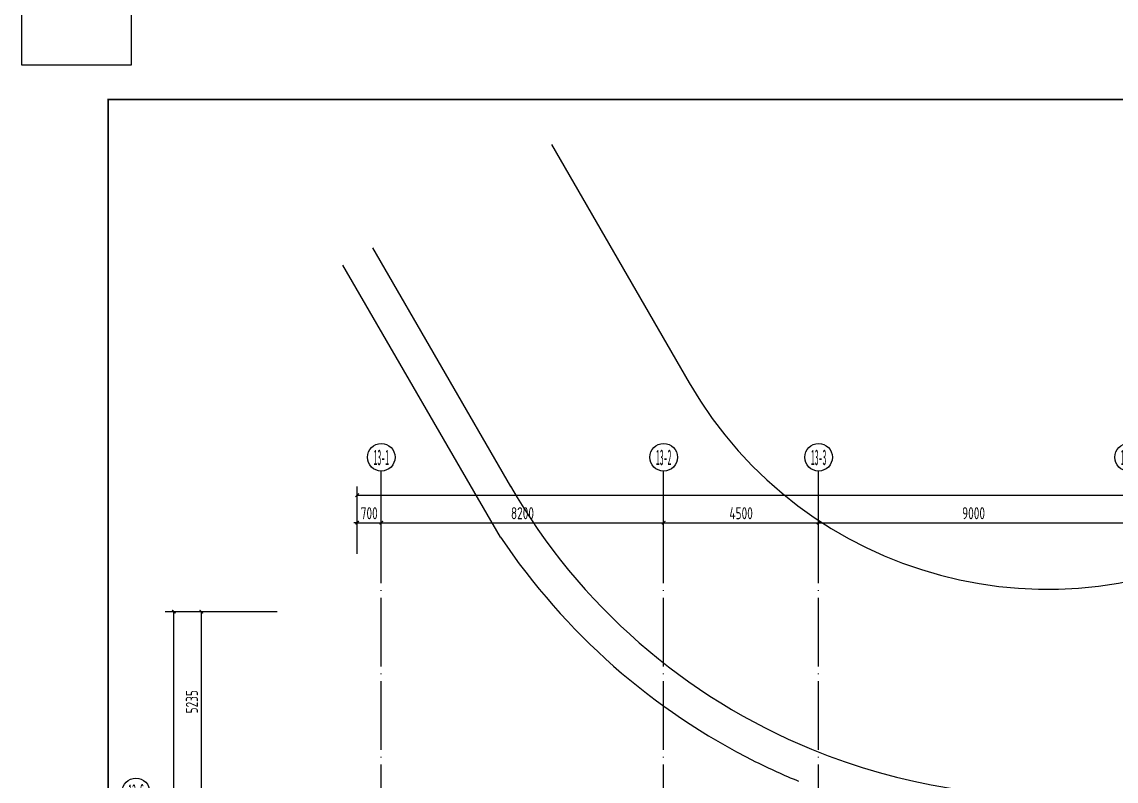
# Model space of a CAD drawing. Extents: x -228436 to 663611, y -207485 to 163917.
# Drawn here: x -10637 to 21140, y 18312 to 40370 of the extents above; entities that cross this region are included whole.
import ezdxf
from ezdxf.enums import TextEntityAlignment as Align

# ---------------------------------------------------------------- set-up
doc = ezdxf.new("R2010")
doc.units = 0
doc.header["$LTSCALE"] = 1000
doc.linetypes.add('X-104 13#平面$0$109 3#平面$0$DASH', pattern=[0.35, 0.25, -0.1])
doc.linetypes.add('X-104 13#平面$0$DOTE', pattern=[2.42, 2, -0.2, 0.02, -0.2])
doc.layers.get('0').update_dxf_attribs({"linetype": 'CONTINUOUS'})
doc.layers.get('Defpoints').update_dxf_attribs({"linetype": 'CONTINUOUS'})
for name, color, linetype in [('AXIS_TEXT', 7, 'CONTINUOUS'), ('X-104 13#平面$0$01-标注_轴线坐标', 8, 'CONTINUOUS'), ('X-104 13#平面$0$02-TEXT_轴号', 7, 'CONTINUOUS'), ('X-104 13#平面$0$A-O_散水', 8, 'CONTINUOUS'), ('X-104 13#平面$0$A_AXIS-轴线', 8, 'X-104 13#平面$0$DOTE'), ('X-104 13#平面$0$M-场地 车库入口', 8, 'CONTINUOUS'), ('X-104 13#平面$0$M-绿化 首层轮廓', 197, 'CONTINUOUS'), ('X-104 13#平面$0$M-道路 边线', 151, 'CONTINUOUS')]:
    doc.layers.add(name, color=color, linetype=linetype)
doc.layers.add('X-104 13#平面$0$04-不打印_辅助线', color=8, linetype='CONTINUOUS', plot=False)
doc.styles.add('COMPLEX', font='COMPLEX')
doc.styles.add('X-104 13#平面$0$_TCH_AXIS', font='STXIHEI.TTF', dxfattribs={"width": 0.75})
doc.styles.add('X-104 13#平面$0$_TCH_DIM_T3', font='ros1.shx', dxfattribs={"width": 0.8, "bigfont": 'jd.shx'})
doc.dimstyles.new('X-104 13#平面$0$_TCH_ARCH&&100', dxfattribs={"dimtxt": 350, "dimasz": 100, "dimexe": 250, "dimexo": 300, "dimgap": 100, "dimtad": 1, "dimdec": 0, "dimzin": 0, "dimdsep": 46, "dimtxsty": 'X-104 13#平面$0$_TCH_DIM_T3', "dimblk": 'X-104 13#平面$0$_ArchTick', "dimcen": 0.09, "dimclrt": 7, "dimazin": 2, "dimtfac": 1, "dimtdec": 0, "dimtix": 1, "dimtmove": 2, "dimatfit": 3, "dimfxl": 0, "dimtolj": 1, "dimtzin": 0, "dimarcsym": 0})

# ---------------------------------------------------------------- blocks, each defined once
blk = doc.blocks.new('图框-A1')
for points, const_width in [([(0, 0), (841, 0), (841, 594), (0, 594)], 0.05), ([(766, 584), (25, 584), (25, 10), (766, 10)], 0.5)]:
    blk.add_lwpolyline(points, close=True, dxfattribs=dict(const_width=const_width))
blk = doc.blocks.new('_AXISO')
blk.add_circle((0, 0), 0.5)
at = {"layer": 'AXIS_TEXT', "style": 'COMPLEX', "width": 1.041667}
blk.add_attdef('A', text='', height=0.56, dxfattribs=at).set_placement((-0.25, -0.28), (0.25, -0.28), align=Align.FIT)
blk = doc.blocks.new('X-104 13#平面$0$_ArchTick')
at = {"color": 0, "linetype": 'ByBlock', "const_width": 0.4}
blk.add_lwpolyline([(-0.5, -0.5), (0.5, 0.5)], dxfattribs=at)
blk = doc.blocks.new('*D759')
at = {"layer": 'Defpoints', "color": 0}
for p in [(-6225, 23235), (-2925, 23235), (-2925, -2700)]:
    blk.add_point(p, dxfattribs=at)
at = {"layer": 'X-104 13#平面$0$01-标注_轴线坐标', "color": 0, "lineweight": -2}
for p, q in [((-3225, 23235), (-6475, 23235)), ((-6225, -2700), (-6225, 23235)), ((-3225, -2700), (-6475, -2700))]:
    blk.add_line(p, q, dxfattribs=at)
at = {"layer": 'X-104 13#平面$0$01-标注_轴线坐标', "color": 0, "lineweight": -2, "xscale": 100, "yscale": 100, "zscale": 100}
for p, rotation in [((-6225, 23235), 90), ((-6225, -2700), 270)]:
    blk.add_blockref('X-104 13#平面$0$_ArchTick', p, dxfattribs=dict(at, rotation=rotation))
at = {"layer": 'X-104 13#平面$0$01-标注_轴线坐标', "color": 7, "insert": (-6500, 10268), "char_height": 350, "attachment_point": 5, "rotation": 90, "style": 'X-104 13#平面$0$_TCH_DIM_T3'}
blk.add_mtext('\\A1;25935', dxfattribs=at)
blk = doc.blocks.new('*D764')
at = {"layer": 'Defpoints', "color": 0}
for p in [(-5425, 23235), (-2925, 23235), (-2925, 18000)]:
    blk.add_point(p, dxfattribs=at)
at = {"layer": 'X-104 13#平面$0$01-标注_轴线坐标', "color": 0, "lineweight": -2}
for p, q in [((-3225, 23235), (-5675, 23235)), ((-5425, 18000), (-5425, 23235)), ((-3225, 18000), (-5675, 18000))]:
    blk.add_line(p, q, dxfattribs=at)
at = {"layer": 'X-104 13#平面$0$01-标注_轴线坐标', "color": 0, "lineweight": -2, "xscale": 100, "yscale": 100, "zscale": 100}
for p, rotation in [((-5425, 23235), 90), ((-5425, 18000), 270)]:
    blk.add_blockref('X-104 13#平面$0$_ArchTick', p, dxfattribs=dict(at, rotation=rotation))
at = {"layer": 'X-104 13#平面$0$01-标注_轴线坐标', "color": 7, "insert": (-5700, 20618), "char_height": 350, "attachment_point": 5, "rotation": 90, "style": 'X-104 13#平面$0$_TCH_DIM_T3'}
blk.add_mtext('\\A1;5235', dxfattribs=at)
blk = doc.blocks.new('*D775')
at = {"layer": 'Defpoints', "color": 0}
for p in [(58400, 26620), (-900, 24620), (58400, 24620)]:
    blk.add_point(p, dxfattribs=at)
at = {"layer": 'X-104 13#平面$0$01-标注_轴线坐标', "color": 0, "lineweight": -2}
for p, q in [((-900, 24920), (-900, 26870)), ((58400, 24920), (58400, 26870)), ((-900, 26620), (58400, 26620))]:
    blk.add_line(p, q, dxfattribs=at)
at = {"layer": 'X-104 13#平面$0$01-标注_轴线坐标', "color": 0, "lineweight": -2, "xscale": 100, "yscale": 100, "zscale": 100, "rotation": 180}
blk.add_blockref('X-104 13#平面$0$_ArchTick', (-900, 26620), dxfattribs=at)
at = {"layer": 'X-104 13#平面$0$01-标注_轴线坐标', "color": 0, "lineweight": -2, "xscale": 100, "yscale": 100, "zscale": 100}
blk.add_blockref('X-104 13#平面$0$_ArchTick', (58400, 26620), dxfattribs=at)
at = {"layer": 'X-104 13#平面$0$01-标注_轴线坐标', "color": 7, "insert": (28750, 26895), "char_height": 350, "attachment_point": 5, "style": 'X-104 13#平面$0$_TCH_DIM_T3'}
blk.add_mtext('\\A1;59300', dxfattribs=at)
blk = doc.blocks.new('*D776')
at = {"layer": 'Defpoints', "color": 0}
for p in [(-200, 25820), (-900, 24620), (-200, 24620)]:
    blk.add_point(p, dxfattribs=at)
at = {"layer": 'X-104 13#平面$0$01-标注_轴线坐标', "color": 0, "lineweight": -2}
for p, q in [((-900, 24920), (-900, 26070)), ((-200, 24920), (-200, 26070)), ((-900, 25820), (-1000, 25820)), ((-900, 25820), (-200, 25820)), ((-200, 25820), (-100, 25820))]:
    blk.add_line(p, q, dxfattribs=at)
at = {"layer": 'X-104 13#平面$0$01-标注_轴线坐标', "color": 0, "lineweight": -2, "xscale": 100, "yscale": 100, "zscale": 100}
blk.add_blockref('X-104 13#平面$0$_ArchTick', (-900, 25820), dxfattribs=at)
at = {"layer": 'X-104 13#平面$0$01-标注_轴线坐标', "color": 0, "lineweight": -2, "xscale": 100, "yscale": 100, "zscale": 100, "rotation": 180}
blk.add_blockref('X-104 13#平面$0$_ArchTick', (-200, 25820), dxfattribs=at)
at = {"layer": 'X-104 13#平面$0$01-标注_轴线坐标', "color": 7, "insert": (-550, 26095), "char_height": 350, "attachment_point": 5, "style": 'X-104 13#平面$0$_TCH_DIM_T3'}
blk.add_mtext('\\A1;700', dxfattribs=at)
blk = doc.blocks.new('*D777')
at = {"layer": 'Defpoints', "color": 0}
for p in [(8000, 25820), (-200, 24620), (8000, 24620)]:
    blk.add_point(p, dxfattribs=at)
at = {"layer": 'X-104 13#平面$0$01-标注_轴线坐标', "color": 0, "lineweight": -2}
for p, q in [((-200, 24920), (-200, 26070)), ((8000, 24920), (8000, 26070)), ((-200, 25820), (8000, 25820))]:
    blk.add_line(p, q, dxfattribs=at)
at = {"layer": 'X-104 13#平面$0$01-标注_轴线坐标', "color": 0, "lineweight": -2, "xscale": 100, "yscale": 100, "zscale": 100, "rotation": 180}
blk.add_blockref('X-104 13#平面$0$_ArchTick', (-200, 25820), dxfattribs=at)
at = {"layer": 'X-104 13#平面$0$01-标注_轴线坐标', "color": 0, "lineweight": -2, "xscale": 100, "yscale": 100, "zscale": 100}
blk.add_blockref('X-104 13#平面$0$_ArchTick', (8000, 25820), dxfattribs=at)
at = {"layer": 'X-104 13#平面$0$01-标注_轴线坐标', "color": 7, "insert": (3900, 26095), "char_height": 350, "attachment_point": 5, "style": 'X-104 13#平面$0$_TCH_DIM_T3'}
blk.add_mtext('\\A1;8200', dxfattribs=at)
blk = doc.blocks.new('*D778')
at = {"layer": 'Defpoints', "color": 0}
for p in [(12500, 25820), (8000, 24620), (12500, 24620)]:
    blk.add_point(p, dxfattribs=at)
at = {"layer": 'X-104 13#平面$0$01-标注_轴线坐标', "color": 0, "lineweight": -2}
for p, q in [((8000, 24920), (8000, 26070)), ((12500, 24920), (12500, 26070)), ((8000, 25820), (12500, 25820))]:
    blk.add_line(p, q, dxfattribs=at)
at = {"layer": 'X-104 13#平面$0$01-标注_轴线坐标', "color": 0, "lineweight": -2, "xscale": 100, "yscale": 100, "zscale": 100, "rotation": 180}
blk.add_blockref('X-104 13#平面$0$_ArchTick', (8000, 25820), dxfattribs=at)
at = {"layer": 'X-104 13#平面$0$01-标注_轴线坐标', "color": 0, "lineweight": -2, "xscale": 100, "yscale": 100, "zscale": 100}
blk.add_blockref('X-104 13#平面$0$_ArchTick', (12500, 25820), dxfattribs=at)
at = {"layer": 'X-104 13#平面$0$01-标注_轴线坐标', "color": 7, "insert": (10250, 26095), "char_height": 350, "attachment_point": 5, "style": 'X-104 13#平面$0$_TCH_DIM_T3'}
blk.add_mtext('\\A1;4500', dxfattribs=at)
blk = doc.blocks.new('*D779')
at = {"layer": 'Defpoints', "color": 0}
for p in [(21500, 25820), (12500, 24620), (21500, 24620)]:
    blk.add_point(p, dxfattribs=at)
at = {"layer": 'X-104 13#平面$0$01-标注_轴线坐标', "color": 0, "lineweight": -2}
for p, q in [((12500, 24920), (12500, 26070)), ((21500, 24920), (21500, 26070)), ((12500, 25820), (21500, 25820))]:
    blk.add_line(p, q, dxfattribs=at)
at = {"layer": 'X-104 13#平面$0$01-标注_轴线坐标', "color": 0, "lineweight": -2, "xscale": 100, "yscale": 100, "zscale": 100, "rotation": 180}
blk.add_blockref('X-104 13#平面$0$_ArchTick', (12500, 25820), dxfattribs=at)
at = {"layer": 'X-104 13#平面$0$01-标注_轴线坐标', "color": 0, "lineweight": -2, "xscale": 100, "yscale": 100, "zscale": 100}
blk.add_blockref('X-104 13#平面$0$_ArchTick', (21500, 25820), dxfattribs=at)
at = {"layer": 'X-104 13#平面$0$01-标注_轴线坐标', "color": 7, "insert": (17000, 26095), "char_height": 350, "attachment_point": 5, "style": 'X-104 13#平面$0$_TCH_DIM_T3'}
blk.add_mtext('\\A1;9000', dxfattribs=at)
blk = doc.blocks.new('X-104 13#平面$0$jtrsyt')
at = {"ltscale": 0.02}
for radius in [32883, 32583]:
    blk.add_arc((20030, 25300), radius, 239.9998, 270, dxfattribs=at)
blk = doc.blocks.new('X-104 13#平面$0$A$C0BB3323F')
at = {"layer": 'X-104 13#平面$0$M-绿化 首层轮廓'}
for q in [(-418, 35000), (4165, 27097)]:
    blk.add_line((4165, 27097), q, dxfattribs=at)
for centre, radius, start, end in [((20226, 37873), 19341, 213.8613, 243.4185), ((20034, 37588), 19000, 266.8331, 300.0409), ((20034, 37588), 19000, 243.5488, 247.6701)]:
    blk.add_arc(centre, radius, start, end, dxfattribs=at)
at = {"layer": 'X-104 13#平面$0$M-道路 边线'}
for p, q in [((5642, 38504), (9646, 31580)), ((448, 35501), (4452, 28576))]:
    blk.add_line(p, q, dxfattribs=at)
for radius, start, end in [(12000, 210.0409, 300.0409), (18000, 210.0409, 247.6701), (18000, 247.6701, 300.0409)]:
    blk.add_arc((20034, 37588), radius, start, end, dxfattribs=at)
blk = doc.blocks.new('X-104 13#平面$0$轴网')
at = {"layer": 'X-104 13#平面$0$01-标注_轴线坐标'}
for p, q in [((-200, 24620.3), (-200, 27320.3)), ((8000, 24620.3), (8000, 27320.3)), ((12500, 24620.3), (12500, 27320.3))]:
    blk.add_line(p, q, dxfattribs=at)
at = {"layer": 'X-104 13#平面$0$A_AXIS-轴线', "linetype": 'X-104 13#平面$0$DOTE'}
for p, q in [((-200, -7401), (-200, 24620.3)), ((8000, -7401), (8000, 24620.3)), ((12500, -7401), (12500, 24620.3))]:
    blk.add_line(p, q, dxfattribs=at)
at = {"layer": 'X-104 13#平面$0$01-标注_轴线坐标'}
ref = blk.add_blockref('_AXISO', (-200, 27720.3), dxfattribs=dict(at, xscale=800, yscale=800, zscale=800))
ref.add_attrib('A', '13-1', dxfattribs={"layer": 'X-104 13#平面$0$02-TEXT_轴号', "height": 452.55, "style": 'X-104 13#平面$0$_TCH_AXIS', "width": 0.499498}).set_placement((-426.3, 27494), (26.3, 27494), align=Align.FIT)
ref = blk.add_blockref('_AXISO', (8000, 27720.3), dxfattribs=dict(at, xscale=800, yscale=800, zscale=800))
ref.add_attrib('A', '13-2', dxfattribs={"layer": 'X-104 13#平面$0$02-TEXT_轴号', "height": 452.55, "style": 'X-104 13#平面$0$_TCH_AXIS', "width": 0.499498}).set_placement((7773.7, 27494), (8226.3, 27494), align=Align.FIT)
ref = blk.add_blockref('_AXISO', (12500, 27720.3), dxfattribs=dict(at, xscale=800, yscale=800, zscale=800))
ref.add_attrib('A', '13-3', dxfattribs={"layer": 'X-104 13#平面$0$02-TEXT_轴号', "height": 452.55, "style": 'X-104 13#平面$0$_TCH_AXIS', "width": 0.499498}).set_placement((12273.7, 27494), (12726.3, 27494), align=Align.FIT)
ref = blk.add_blockref('_AXISO', (21500, 27720.3), dxfattribs=dict(at, xscale=800, yscale=800, zscale=800))
ref.add_attrib('A', '13-4', dxfattribs={"layer": 'X-104 13#平面$0$02-TEXT_轴号', "height": 452.55, "style": 'X-104 13#平面$0$_TCH_AXIS', "width": 0.499498}).set_placement((21273.7, 27494), (21726.3, 27494), align=Align.FIT)
ref = blk.add_blockref('_AXISO', (-7325, 18000), dxfattribs=dict(at, xscale=800, yscale=800, zscale=800))
ref.add_attrib('A', '13-C', dxfattribs={"layer": 'X-104 13#平面$0$02-TEXT_轴号', "height": 452.55, "style": 'X-104 13#平面$0$_TCH_AXIS', "width": 0.442077}).set_placement((-7551.3, 17773.7), (-7098.7, 17773.7), align=Align.FIT)
for p1, p2, distance, text, picture, middle in [((-900, 24620.3), (58400, 24620.3), 2000, '59300', '*D775', (28750, 26895.3)), ((-900, 24620.3), (-200, 24620.3), 1200, '700', '*D776', (-550, 26095.3)), ((-200, 24620.3), (8000, 24620.3), 1200, '8200', '*D777', (3900, 26095.3)), ((8000, 24620.3), (12500, 24620.3), 1200, '4500', '*D778', (10250, 26095.3)), ((12500, 24620.3), (21500, 24620.3), 1200, '9000', '*D779', (17000, 26095.3)), ((-2925, -2700), (-2925, 23235.1), 3300, '25935', '*D759', (-6500, 10267.5)), ((-2925, 18000), (-2925, 23235.1), 2500, '5235', '*D764', (-5700, 20617.5))]:
    dim = blk.add_aligned_dim(p1=p1, p2=p2, distance=distance, text=text, dimstyle='X-104 13#平面$0$_TCH_ARCH&&100', dxfattribs=at)
    dim.commit()
    dim.dimension.update_dxf_attribs({"geometry": picture, "text_midpoint": middle})
blk = doc.blocks.new('X-104 13#平面')
at = {"layer": 'X-104 13#平面$0$04-不打印_辅助线'}
blk.add_lwpolyline([(-10634.5, 42114.8), (-7467.5, 42114.8), (-7467.5, 39114.8), (-10634.5, 39114.8)], close=True, dxfattribs=at)
at = {"layer": 'X-104 13#平面$0$A-O_散水', "linetype": 'X-104 13#平面$0$109 3#平面$0$DASH'}
blk.add_lwpolyline([(38135.7, 22616.7), (37685.2, 23395.8), (33703.1, 21092.9, -0.1316535), (17714.7, 16796.6, -0.1214187), (12555.5, 18064.3), (10136, 12364.3)], format="xyb", dxfattribs=at)
at = {"xscale": 100, "yscale": 100, "zscale": 100}
blk.add_blockref('图框-A1', (-10634.5, -20285.2), dxfattribs=at)
for name, p in [('X-104 13#平面$0$A$C0BB3323F', (-900, -1700)), ('X-104 13#平面$0$轴网', (0, 0))]:
    blk.add_blockref(name, p)
at = {"layer": 'X-104 13#平面$0$M-场地 车库入口', "ltscale": 200, "rotation": 30.04109946673724}
blk.add_blockref('X-104 13#平面$0$jtrsyt', (13018, 16850.5), dxfattribs=at)
blk = doc.blocks.new('104 13#平面')
blk.add_blockref('X-104 13#平面', (0, 0))

msp = doc.modelspace()

# ---------------------------------------------------------------- block references
msp.add_blockref('104 13#平面', (0, 0))

doc.saveas('drawing.dxf')
